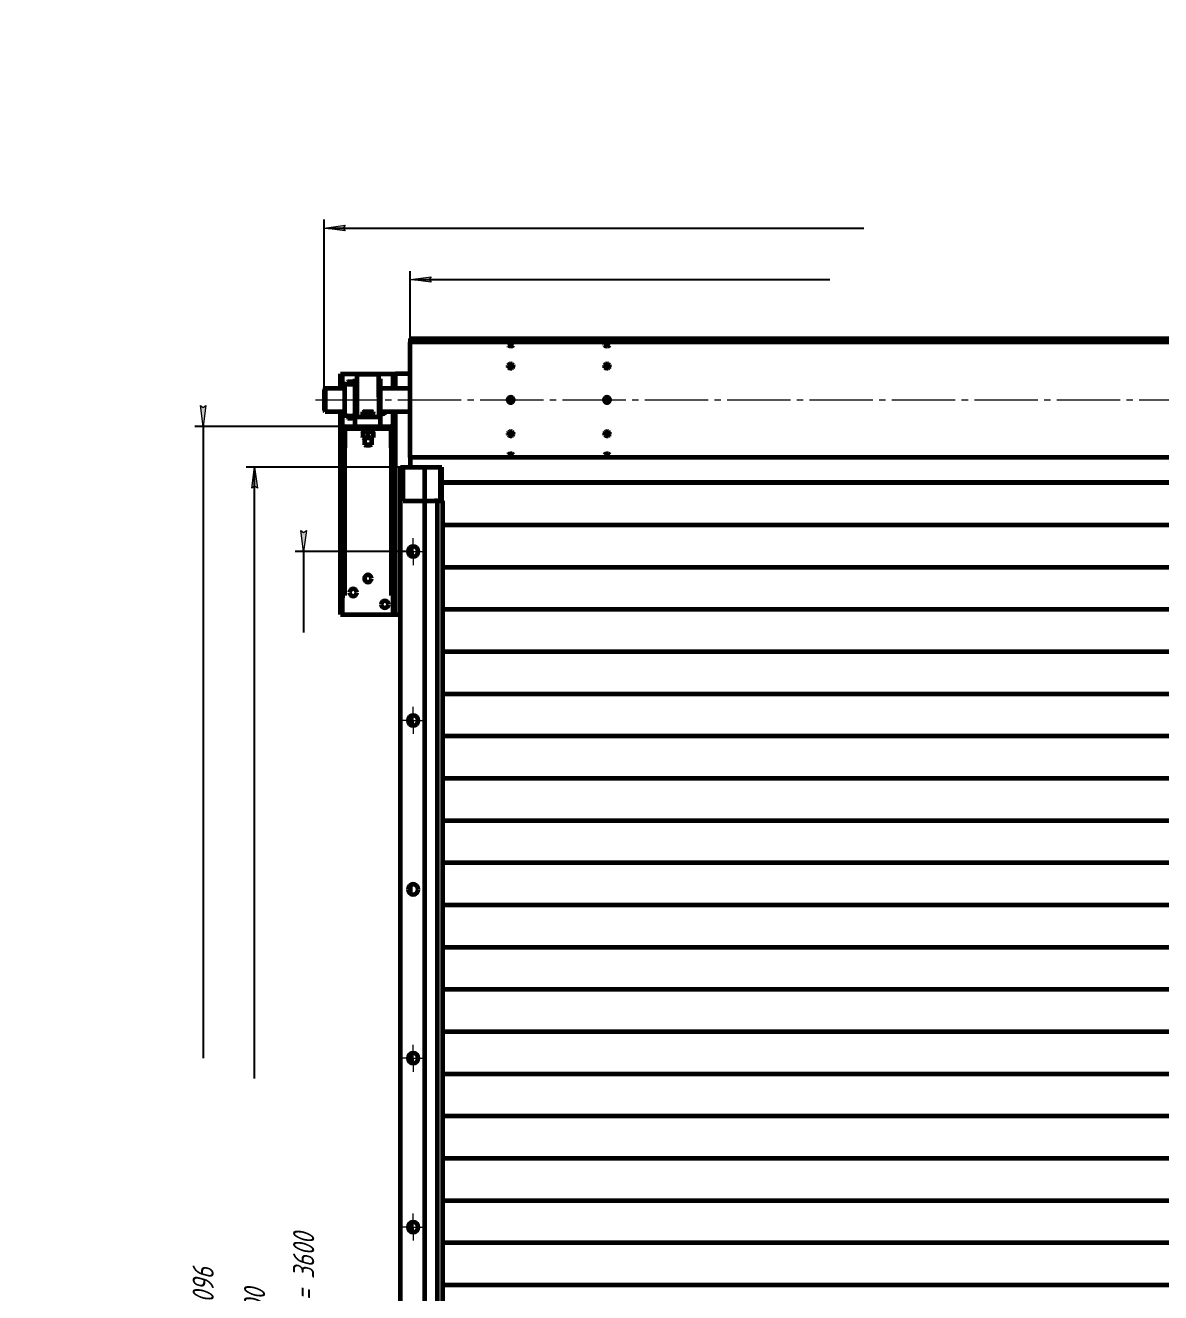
# Model space of a CAD drawing. Header units: millimetres. Extents: x 0 to 1682, y 0 to 594.
# Drawn here: x 0 to 268.9, y 293.8 to 594 of the extents above; entities that cross this region are included whole.
import ezdxf

# ---------------------------------------------------------------- set-up
doc = ezdxf.new("R2010")
doc.units = ezdxf.units.MM
for name, pattern in [('K5LT_AXLED', [19.5, 15, -1.5, 1.5, -1.5]), ('K5LT_BASIC', [0]), ('K5LT_THIN', [0])]:
    doc.linetypes.add(name, pattern=pattern)
doc.layers.add('Системный слой', color=7, linetype='Continuous')
doc.styles.add('KDIMTEXTSTYLE', font='GOST_AU.SHX', dxfattribs={"width": 0.96, "oblique": 15, "height": 5})
doc.dimstyles.new('KDIMSTYLE (0.10)', dxfattribs={"dimtxt": 5, "dimasz": 1, "dimexe": 2, "dimexo": 0, "dimgap": 1, "dimtad": 1, "dimlfac": 10, "dimtxsty": 'KDIMTEXTSTYLE', "dimsah": 1, "dimcen": 0, "dimdle": 1, "dimadec": 0, "dimazin": 0, "dimtfac": 0.667, "dimtmove": 0, "dimatfit": 3, "dimfxl": 1, "dimtvp": 1, "dimtolj": 1, "dimtzin": 0, "dimarcsym": 0})

# ---------------------------------------------------------------- blocks, each defined once
blk = doc.blocks.new('U0')
at = {"layer": 'Системный слой', "color": 5, "linetype": 'K5LT_BASIC', "lineweight": 60, "true_color": 0x0000ff}
for p, q in [((98.84, 315.7), (297.96, 315.7)), ((302.96, 315.7), (527.03, 315.7))]:
    blk.add_line(p, q, dxfattribs=at)
blk = doc.blocks.new('U2')
at = {"layer": 'Системный слой', "color": 5, "linetype": 'K5LT_BASIC', "lineweight": 60, "true_color": 0x0000ff}
for p, q in [((98.84, 375.7), (297.61, 375.7)), ((302.61, 375.7), (527.03, 375.7))]:
    blk.add_line(p, q, dxfattribs=at)
blk = doc.blocks.new('U3')
at = {"layer": 'Системный слой', "color": 5, "linetype": 'K5LT_BASIC', "lineweight": 60, "true_color": 0x0000ff}
for p, q in [((98.84, 365.7), (297.65, 365.7)), ((302.65, 365.7), (527.03, 365.7))]:
    blk.add_line(p, q, dxfattribs=at)
blk = doc.blocks.new('U4')
at = {"layer": 'Системный слой', "color": 5, "linetype": 'K5LT_BASIC', "lineweight": 60, "true_color": 0x0000ff}
for p, q in [((98.6, 485.7), (297.8, 485.7)), ((302.8, 485.7), (527.27, 485.7))]:
    blk.add_line(p, q, dxfattribs=at)
blk = doc.blocks.new('U7')
at = {"layer": 'Системный слой', "color": 5, "linetype": 'K5LT_BASIC', "lineweight": 60, "true_color": 0x0000ff}
for p, q in [((298.04, 518.94), (91.14, 518.94)), ((534.73, 518.94), (303.04, 518.94))]:
    blk.add_line(p, q, dxfattribs=at)
blk = doc.blocks.new('U8')
at = {"layer": 'Системный слой', "color": 5, "linetype": 'K5LT_BASIC', "lineweight": 60, "true_color": 0x0000ff}
for p, q in [((297.84, 491.64), (91.14, 491.64)), ((534.73, 491.64), (302.84, 491.64))]:
    blk.add_line(p, q, dxfattribs=at)
blk = doc.blocks.new('U10')
at = {"layer": 'Системный слой', "color": 5, "linetype": 'K5LT_BASIC', "lineweight": 60, "true_color": 0x0000ff}
for p, q in [((91.14, 505.29), (91.14, 518.94)), ((91.14, 491.64), (91.14, 505.29))]:
    blk.add_line(p, q, dxfattribs=at)
blk = doc.blocks.new('U11')
at = {"layer": 'Системный слой', "color": 5, "linetype": 'K5LT_BASIC', "lineweight": 60, "true_color": 0x0000ff}
for p, q in [((114.31, 518.31), (114.29, 518.27)), ((114.29, 518.27), (114.37, 518.17)), ((114.47, 518.4), (114.31, 518.31)), ((114.37, 518.17), (114.62, 518.08)), ((114.88, 518.45), (114.47, 518.4)), ((114.62, 518.08), (114.97, 518.05)), ((115.25, 518.43), (114.88, 518.45)), ((114.97, 518.05), (115.37, 518.11)), ((115.51, 518.36), (115.25, 518.43)), ((115.37, 518.11), (115.56, 518.2)), ((115.59, 518.27), (115.51, 518.36)), ((115.56, 518.2), (115.59, 518.27))]:
    blk.add_line(p, q, dxfattribs=at)
blk = doc.blocks.new('U12')
at = {"layer": 'Системный слой', "color": 5, "linetype": 'K5LT_BASIC', "lineweight": 60, "true_color": 0x0000ff}
for p, q in [((137.11, 518.31), (137.09, 518.27)), ((137.09, 518.27), (137.17, 518.17)), ((137.27, 518.4), (137.11, 518.31)), ((137.17, 518.17), (137.42, 518.08)), ((137.68, 518.45), (137.27, 518.4)), ((137.42, 518.08), (137.77, 518.05)), ((138.05, 518.43), (137.68, 518.45)), ((137.77, 518.05), (138.17, 518.11)), ((138.31, 518.36), (138.05, 518.43)), ((138.17, 518.11), (138.36, 518.2)), ((138.39, 518.27), (138.31, 518.36)), ((138.36, 518.2), (138.39, 518.27))]:
    blk.add_line(p, q, dxfattribs=at)
blk = doc.blocks.new('U17')
at = {"layer": 'Системный слой', "color": 5, "linetype": 'K5LT_BASIC', "lineweight": 60, "true_color": 0x0000ff}
for p, q in [((98.6, 485.78), (297.8, 485.78)), ((302.8, 485.78), (527.27, 485.78))]:
    blk.add_line(p, q, dxfattribs=at)
blk = doc.blocks.new('U19')
at = {"layer": 'Системный слой', "color": 5, "linetype": 'K5LT_BASIC', "lineweight": 60, "true_color": 0x0000ff}
for p, q in [((98.84, 335.7), (297.82, 335.7)), ((302.82, 335.7), (527.03, 335.7))]:
    blk.add_line(p, q, dxfattribs=at)
blk = doc.blocks.new('U20')
at = {"layer": 'Системный слой', "color": 5, "linetype": 'K5LT_BASIC', "lineweight": 60, "true_color": 0x0000ff}
for p, q in [((114.54, 513.36), (114.54, 512.89)), ((114.54, 505.8), (114.54, 504.77)), ((114.54, 497.68), (114.54, 497.21))]:
    blk.add_line(p, q, dxfattribs=at)
blk = doc.blocks.new('U27')
at = {"layer": 'Системный слой', "color": 5, "linetype": 'K5LT_BASIC', "lineweight": 60, "true_color": 0x0000ff}
for p, q in [((137.34, 513.36), (137.34, 512.89)), ((137.34, 505.8), (137.34, 504.77)), ((137.34, 497.68), (137.34, 497.21))]:
    blk.add_line(p, q, dxfattribs=at)
blk = doc.blocks.new('U32')
at = {"layer": 'Системный слой', "color": 5, "linetype": 'K5LT_BASIC', "lineweight": 60, "true_color": 0x0000ff}
for p, q in [((70.99, 508.04), (75.64, 508.04)), ((84.14, 508.04), (91.14, 508.04))]:
    blk.add_line(p, q, dxfattribs=at)
blk = doc.blocks.new('U33')
at = {"layer": 'Системный слой', "color": 5, "linetype": 'K5LT_BASIC', "lineweight": 60, "true_color": 0x0000ff}
for p, q in [((70.99, 502.54), (75.64, 502.54)), ((84.14, 502.54), (91.14, 502.54))]:
    blk.add_line(p, q, dxfattribs=at)
blk = doc.blocks.new('U38')
at = {"layer": 'Системный слой', "color": 5, "linetype": 'K5LT_BASIC', "lineweight": 60, "true_color": 0x0000ff}
for p, q in [((98.84, 355.7), (297.7, 355.7)), ((302.7, 355.7), (527.03, 355.7))]:
    blk.add_line(p, q, dxfattribs=at)
blk = doc.blocks.new('U40')
at = {"layer": 'Системный слой', "color": 5, "linetype": 'K5LT_BASIC', "lineweight": 60, "true_color": 0x0000ff}
for p, q in [((98.84, 305.7), (298.03, 305.7)), ((303.03, 305.7), (527.03, 305.7))]:
    blk.add_line(p, q, dxfattribs=at)
blk = doc.blocks.new('U47')
at = {"layer": 'Системный слой', "color": 5, "linetype": 'K5LT_BASIC', "lineweight": 60, "true_color": 0x0000ff}
for p, q in [((91.14, 519.82), (298.04, 519.82)), ((303.04, 519.82), (534.73, 519.82))]:
    blk.add_line(p, q, dxfattribs=at)
blk = doc.blocks.new('U48')
at = {"layer": 'Системный слой', "color": 5, "linetype": 'K5LT_BASIC', "lineweight": 60, "true_color": 0x0000ff}
for p, q in [((98.84, 425.7), (297.55, 425.7)), ((302.55, 425.7), (527.03, 425.7))]:
    blk.add_line(p, q, dxfattribs=at)
blk = doc.blocks.new('U53')
at = {"layer": 'Системный слой', "color": 5, "linetype": 'K5LT_BASIC', "lineweight": 60, "true_color": 0x0000ff}
for p, q in [((98.84, 465.7), (297.69, 465.7)), ((302.69, 465.7), (527.03, 465.7))]:
    blk.add_line(p, q, dxfattribs=at)
blk = doc.blocks.new('U54')
at = {"layer": 'Системный слой', "color": 5, "linetype": 'K5LT_BASIC', "lineweight": 60, "true_color": 0x0000ff}
for p, q in [((76.29, 509.04), (75.64, 509.04)), ((78.14, 509.04), (77.49, 509.04))]:
    blk.add_line(p, q, dxfattribs=at)
blk = doc.blocks.new('U55')
at = {"layer": 'Системный слой', "color": 5, "linetype": 'K5LT_BASIC', "lineweight": 60, "true_color": 0x0000ff}
for p, q in [((76.29, 501.54), (75.64, 501.54)), ((78.14, 501.54), (77.49, 501.54))]:
    blk.add_line(p, q, dxfattribs=at)
blk = doc.blocks.new('U56')
at = {"layer": 'Системный слой', "color": 5, "linetype": 'K5LT_BASIC', "lineweight": 60, "true_color": 0x0000ff}
for p, q in [((75.64, 505.29), (75.64, 509.04)), ((75.64, 501.54), (75.64, 505.29))]:
    blk.add_line(p, q, dxfattribs=at)
blk = doc.blocks.new('U57')
at = {"layer": 'Системный слой', "color": 5, "linetype": 'K5LT_BASIC', "lineweight": 60, "true_color": 0x0000ff}
for p, q in [((98.84, 455.7), (297.64, 455.7)), ((302.64, 455.7), (527.03, 455.7))]:
    blk.add_line(p, q, dxfattribs=at)
blk = doc.blocks.new('U58')
at = {"layer": 'Системный слой', "color": 5, "linetype": 'K5LT_BASIC', "lineweight": 60, "true_color": 0x0000ff}
for p, q in [((98.84, 445.7), (297.6, 445.7)), ((302.6, 445.7), (527.03, 445.7))]:
    blk.add_line(p, q, dxfattribs=at)
blk = doc.blocks.new('U69')
at = {"layer": 'Системный слой', "color": 5, "linetype": 'K5LT_BASIC', "lineweight": 60, "true_color": 0x0000ff}
for p, q in [((98.84, 475.7), (297.74, 475.7)), ((302.74, 475.7), (527.03, 475.7))]:
    blk.add_line(p, q, dxfattribs=at)
blk = doc.blocks.new('U71')
at = {"layer": 'Системный слой', "color": 5, "linetype": 'K5LT_BASIC', "lineweight": 60, "true_color": 0x0000ff}
for p, q in [((81.32, 502.38), (81.14, 502.32)), ((81.83, 502.43), (81.32, 502.38)), ((82.34, 502.32), (81.83, 502.43))]:
    blk.add_line(p, q, dxfattribs=at)
blk = doc.blocks.new('U72')
at = {"layer": 'Системный слой', "color": 5, "linetype": 'K5LT_BASIC', "lineweight": 60, "true_color": 0x0000ff}
for p, q in [((80.12, 502.38), (79.94, 502.32)), ((80.63, 502.43), (80.12, 502.38)), ((81.14, 502.32), (80.63, 502.43))]:
    blk.add_line(p, q, dxfattribs=at)
blk = doc.blocks.new('U83')
at = {"layer": 'Системный слой', "color": 5, "linetype": 'K5LT_BASIC', "lineweight": 60, "true_color": 0x0000ff}
for p, q in [((98.84, 345.7), (297.76, 345.7)), ((302.76, 345.7), (527.03, 345.7))]:
    blk.add_line(p, q, dxfattribs=at)
blk = doc.blocks.new('U84')
at = {"layer": 'Системный слой', "color": 5, "linetype": 'K5LT_BASIC', "lineweight": 60, "true_color": 0x0000ff}
for p, q in [((87.14, 508.04), (87.14, 511.47)), ((87.14, 498.17), (87.14, 502.54))]:
    blk.add_line(p, q, dxfattribs=at)
blk = doc.blocks.new('U85')
at = {"layer": 'Системный слой', "color": 5, "linetype": 'K5LT_BASIC', "lineweight": 60, "true_color": 0x0000ff}
for p, q in [((87.64, 508.04), (87.64, 511.47)), ((87.64, 454.47), (87.64, 502.54))]:
    blk.add_line(p, q, dxfattribs=at)
blk = doc.blocks.new('U86')
at = {"layer": 'Системный слой', "color": 5, "linetype": 'K5LT_BASIC', "lineweight": 60, "true_color": 0x0000ff}
for p, q in [((75.14, 459.14), (75.22, 459.02)), ((75.22, 459.02), (75.43, 458.97)), ((75.43, 458.97), (75.44, 458.97))]:
    blk.add_line(p, q, dxfattribs=at)
blk = doc.blocks.new('U87')
at = {"layer": 'Системный слой', "color": 5, "linetype": 'K5LT_BASIC', "lineweight": 60, "true_color": 0x0000ff}
for p, q in [((74.64, 508.04), (74.64, 511.47)), ((74.64, 454.47), (74.64, 502.54))]:
    blk.add_line(p, q, dxfattribs=at)
blk = doc.blocks.new('U88')
at = {"layer": 'Системный слой', "color": 5, "linetype": 'K5LT_BASIC', "lineweight": 60, "true_color": 0x0000ff}
for p, q in [((86.84, 458.97), (87.05, 459.02)), ((87.05, 459.02), (87.14, 459.14))]:
    blk.add_line(p, q, dxfattribs=at)
blk = doc.blocks.new('U89')
at = {"layer": 'Системный слой', "color": 5, "linetype": 'K5LT_BASIC', "lineweight": 60, "true_color": 0x0000ff}
for p, q in [((75.14, 508.04), (75.14, 511.47)), ((75.14, 498.17), (75.14, 502.54))]:
    blk.add_line(p, q, dxfattribs=at)
blk = doc.blocks.new('U90')
at = {"layer": 'Системный слой', "color": 5, "linetype": 'K5LT_BASIC', "lineweight": 60, "true_color": 0x0000ff}
for start, end in [(0, 180), (180, 0)]:
    blk.add_arc((81.14, 462.97), 0.85, start, end, dxfattribs=at)
blk = doc.blocks.new('U91')
at = {"layer": 'Системный слой', "color": 5, "linetype": 'K5LT_BASIC', "lineweight": 60, "true_color": 0x0000ff}
for start, end in [(0, 180), (180, 0)]:
    blk.add_arc((85.14, 456.87), 0.85, start, end, dxfattribs=at)
blk = doc.blocks.new('U92')
at = {"layer": 'Системный слой', "color": 5, "linetype": 'K5LT_BASIC', "lineweight": 60, "true_color": 0x0000ff}
for start, end in [(0, 180), (180, 0)]:
    blk.add_arc((77.64, 459.67), 0.85, start, end, dxfattribs=at)
blk = doc.blocks.new('U94')
at = {"layer": 'Системный слой', "color": 5, "linetype": 'K5LT_BASIC', "lineweight": 60, "true_color": 0x0000ff}
for p, q in [((98.84, 325.7), (297.89, 325.7)), ((302.89, 325.7), (527.03, 325.7))]:
    blk.add_line(p, q, dxfattribs=at)
blk = doc.blocks.new('U97')
at = {"layer": 'Системный слой', "color": 5, "linetype": 'K5LT_BASIC', "lineweight": 60, "true_color": 0x0000ff}
for start, end in [(0, 180), (180, 0)]:
    blk.add_arc((91.84, 389.37), 1.2, start, end, dxfattribs=at)
blk = doc.blocks.new('U98')
at = {"layer": 'Системный слой', "color": 5, "linetype": 'K5LT_BASIC', "lineweight": 60, "true_color": 0x0000ff}
for start, end in [(0, 180), (180, 0)]:
    blk.add_arc((91.84, 429.37), 1.2, start, end, dxfattribs=at)
blk = doc.blocks.new('U99')
at = {"layer": 'Системный слой', "color": 5, "linetype": 'K5LT_BASIC', "lineweight": 60, "true_color": 0x0000ff}
for start, end in [(0, 180), (180, 0)]:
    blk.add_arc((91.84, 349.37), 1.2, start, end, dxfattribs=at)
blk = doc.blocks.new('U102')
at = {"layer": 'Системный слой', "color": 5, "linetype": 'K5LT_BASIC', "lineweight": 60, "true_color": 0x0000ff}
for start, end in [(0, 180), (180, 0)]:
    blk.add_arc((91.84, 309.37), 1.2, start, end, dxfattribs=at)
blk = doc.blocks.new('U104')
at = {"layer": 'Системный слой', "color": 5, "linetype": 'K5LT_BASIC', "lineweight": 60, "true_color": 0x0000ff}
for start, end in [(0, 180), (180, 0)]:
    blk.add_arc((91.84, 469.37), 1.2, start, end, dxfattribs=at)
blk = doc.blocks.new('U106')
at = {"layer": 'Системный слой', "color": 5, "linetype": 'K5LT_BASIC', "lineweight": 60, "true_color": 0x0000ff}
for p, q in [((79.64, 498.17), (80.79, 498.17)), ((80.79, 498.17), (82.64, 498.17))]:
    blk.add_line(p, q, dxfattribs=at)
blk = doc.blocks.new('U107')
at = {"layer": 'Системный слой', "color": 5, "linetype": 'K5LT_BASIC', "lineweight": 60, "true_color": 0x0000ff}
for p, q in [((98.84, 415.7), (297.54, 415.7)), ((302.54, 415.7), (527.03, 415.7))]:
    blk.add_line(p, q, dxfattribs=at)
blk = doc.blocks.new('U108')
at = {"layer": 'Системный слой', "color": 5, "linetype": 'K5LT_BASIC', "lineweight": 60, "true_color": 0x0000ff}
for p, q in [((79.64, 501.47), (81.9, 501.47)), ((81.9, 501.47), (82.64, 501.47))]:
    blk.add_line(p, q, dxfattribs=at)
blk = doc.blocks.new('U109')
at = {"layer": 'Системный слой', "color": 5, "linetype": 'K5LT_BASIC', "lineweight": 60, "true_color": 0x0000ff}
for p, q in [((98.84, 295.7), (298.11, 295.7)), ((303.11, 295.7), (527.03, 295.7))]:
    blk.add_line(p, q, dxfattribs=at)
blk = doc.blocks.new('U110')
at = {"layer": 'Системный слой', "color": 5, "linetype": 'K5LT_BASIC', "lineweight": 60, "true_color": 0x0000ff}
for p, q in [((98.84, 435.7), (297.57, 435.7)), ((302.57, 435.7), (527.03, 435.7))]:
    blk.add_line(p, q, dxfattribs=at)
blk = doc.blocks.new('U111')
at = {"layer": 'Системный слой', "color": 5, "linetype": 'K5LT_BASIC', "lineweight": 60, "true_color": 0x0000ff}
for p, q in [((98.84, 405.7), (297.55, 405.7)), ((302.55, 405.7), (527.03, 405.7))]:
    blk.add_line(p, q, dxfattribs=at)
blk = doc.blocks.new('U112')
at = {"layer": 'Системный слой', "color": 5, "linetype": 'K5LT_BASIC', "lineweight": 60, "true_color": 0x0000ff}
for p, q in [((98.84, 385.7), (297.58, 385.7)), ((302.58, 385.7), (527.03, 385.7))]:
    blk.add_line(p, q, dxfattribs=at)
blk = doc.blocks.new('U113')
at = {"layer": 'Системный слой', "color": 5, "linetype": 'K5LT_BASIC', "lineweight": 60, "true_color": 0x0000ff}
for p, q in [((81.14, 496.51), (81.67, 496.41)), ((81.67, 496.41), (82.18, 496.46)), ((82.18, 496.46), (82.34, 496.51))]:
    blk.add_line(p, q, dxfattribs=at)
blk = doc.blocks.new('U114')
at = {"layer": 'Системный слой', "color": 5, "linetype": 'K5LT_BASIC', "lineweight": 60, "true_color": 0x0000ff}
for p, q in [((80.06, 496.34), (81.14, 496.34)), ((81.14, 496.34), (82.22, 496.34))]:
    blk.add_line(p, q, dxfattribs=at)
blk = doc.blocks.new('U115')
at = {"layer": 'Системный слой', "color": 5, "linetype": 'K5LT_BASIC', "lineweight": 60, "true_color": 0x0000ff}
for p, q in [((79.94, 496.51), (80.47, 496.41)), ((80.47, 496.41), (80.98, 496.46)), ((80.98, 496.46), (81.14, 496.51))]:
    blk.add_line(p, q, dxfattribs=at)
blk = doc.blocks.new('U116')
at = {"layer": 'Системный слой', "color": 5, "linetype": 'K5LT_BASIC', "lineweight": 60, "true_color": 0x0000ff}
for p, q in [((81.31, 497.69), (81.14, 497.64)), ((81.82, 497.74), (81.31, 497.69)), ((82.34, 497.64), (81.82, 497.74))]:
    blk.add_line(p, q, dxfattribs=at)
blk = doc.blocks.new('U117')
at = {"layer": 'Системный слой', "color": 5, "linetype": 'K5LT_BASIC', "lineweight": 60, "true_color": 0x0000ff}
for p, q in [((80.11, 497.69), (79.94, 497.64)), ((80.62, 497.74), (80.11, 497.69)), ((81.14, 497.64), (80.62, 497.74))]:
    blk.add_line(p, q, dxfattribs=at)
blk = doc.blocks.new('U119')
at = {"layer": 'Системный слой', "color": 5, "linetype": 'K5LT_BASIC', "lineweight": 60, "true_color": 0x0000ff}
for p, q in [((98.84, 395.7), (297.56, 395.7)), ((302.56, 395.7), (527.03, 395.7))]:
    blk.add_line(p, q, dxfattribs=at)
blk = doc.blocks.new('U120')
at = {"layer": 'Системный слой', "color": 5, "linetype": 'K5LT_BASIC', "lineweight": 60, "true_color": 0x0000ff}
for p, q in [((137.26, 513.31), (137.13, 513.13)), ((137.53, 513.44), (137.26, 513.31)), ((137.86, 513.46), (137.53, 513.44)), ((138.17, 513.34), (137.86, 513.46)), ((138.35, 513.13), (138.17, 513.34))]:
    blk.add_line(p, q, dxfattribs=at)
blk = doc.blocks.new('U121')
at = {"layer": 'Системный слой', "color": 5, "linetype": 'K5LT_BASIC', "lineweight": 60, "true_color": 0x0000ff}
for p, q in [((114.46, 513.31), (114.33, 513.13)), ((114.73, 513.44), (114.46, 513.31)), ((115.06, 513.46), (114.73, 513.44)), ((115.37, 513.34), (115.06, 513.46)), ((115.55, 513.13), (115.37, 513.34))]:
    blk.add_line(p, q, dxfattribs=at)
blk = doc.blocks.new('U125')
at = {"layer": 'Системный слой', "color": 5, "linetype": 'K5LT_BASIC', "lineweight": 60, "true_color": 0x0000ff}
for p, q in [((137.1, 513.4), (137.09, 513.31)), ((137.09, 513.31), (137.17, 513.06)), ((137.22, 513.62), (137.1, 513.4)), ((137.47, 513.78), (137.22, 513.62)), ((137.79, 513.82), (137.47, 513.78)), ((138.1, 513.74), (137.79, 513.82)), ((138.32, 513.55), (138.1, 513.74)), ((138.39, 513.31), (138.32, 513.55)), ((138.38, 513.21), (138.39, 513.31)), ((137.17, 513.06), (137.37, 512.87)), ((137.37, 512.87), (137.65, 512.78)), ((137.65, 512.78), (137.99, 512.81)), ((137.99, 512.81), (138.25, 512.97)), ((138.25, 512.97), (138.38, 513.21))]:
    blk.add_line(p, q, dxfattribs=at)
blk = doc.blocks.new('U126')
at = {"layer": 'Системный слой', "color": 5, "linetype": 'K5LT_BASIC', "lineweight": 60, "true_color": 0x0000ff}
for p, q in [((114.33, 497.44), (114.51, 497.23)), ((114.51, 497.23), (114.81, 497.11)), ((114.81, 497.11), (115.15, 497.12)), ((115.15, 497.12), (115.41, 497.26)), ((115.41, 497.26), (115.55, 497.44))]:
    blk.add_line(p, q, dxfattribs=at)
blk = doc.blocks.new('U127')
at = {"layer": 'Системный слой', "color": 5, "linetype": 'K5LT_BASIC', "lineweight": 60, "true_color": 0x0000ff}
for p, q in [((137.1, 497.34), (137.09, 497.26)), ((137.09, 497.26), (137.16, 497.03)), ((137.22, 497.58), (137.1, 497.34)), ((137.16, 497.03), (137.37, 496.83)), ((137.46, 497.74), (137.22, 497.58)), ((137.37, 496.83), (137.69, 496.75)), ((137.8, 497.79), (137.46, 497.74)), ((137.69, 496.75), (138.02, 496.79)), ((138.11, 497.7), (137.8, 497.79)), ((138.02, 496.79), (138.28, 496.97)), ((138.33, 497.5), (138.11, 497.7)), ((138.28, 496.97), (138.39, 497.21)), ((138.39, 497.26), (138.33, 497.5)), ((138.39, 497.21), (138.39, 497.26))]:
    blk.add_line(p, q, dxfattribs=at)
blk = doc.blocks.new('U128')
at = {"layer": 'Системный слой', "color": 5, "linetype": 'K5LT_BASIC', "lineweight": 60, "true_color": 0x0000ff}
for p, q in [((114.3, 513.4), (114.29, 513.31)), ((114.29, 513.31), (114.37, 513.06)), ((114.42, 513.62), (114.3, 513.4)), ((114.67, 513.78), (114.42, 513.62)), ((114.99, 513.82), (114.67, 513.78)), ((115.3, 513.74), (114.99, 513.82)), ((115.52, 513.55), (115.3, 513.74)), ((115.59, 513.31), (115.52, 513.55)), ((115.58, 513.21), (115.59, 513.31)), ((114.37, 513.06), (114.57, 512.87)), ((114.57, 512.87), (114.85, 512.78)), ((114.85, 512.78), (115.19, 512.81)), ((115.19, 512.81), (115.45, 512.97)), ((115.45, 512.97), (115.58, 513.21))]:
    blk.add_line(p, q, dxfattribs=at)
blk = doc.blocks.new('U129')
at = {"layer": 'Системный слой', "color": 5, "linetype": 'K5LT_BASIC', "lineweight": 60, "true_color": 0x0000ff}
for p, q in [((114.3, 497.34), (114.29, 497.26)), ((114.29, 497.26), (114.36, 497.03)), ((114.42, 497.58), (114.3, 497.34)), ((114.36, 497.03), (114.57, 496.83)), ((114.66, 497.74), (114.42, 497.58)), ((114.57, 496.83), (114.89, 496.75)), ((115, 497.79), (114.66, 497.74)), ((114.89, 496.75), (115.22, 496.79)), ((115.31, 497.7), (115, 497.79)), ((115.22, 496.79), (115.48, 496.97)), ((115.53, 497.5), (115.31, 497.7)), ((115.48, 496.97), (115.59, 497.21)), ((115.59, 497.26), (115.53, 497.5)), ((115.59, 497.21), (115.59, 497.26))]:
    blk.add_line(p, q, dxfattribs=at)
blk = doc.blocks.new('U130')
at = {"layer": 'Системный слой', "color": 5, "linetype": 'K5LT_BASIC', "lineweight": 60, "true_color": 0x0000ff}
for p, q in [((137.13, 492.38), (137.09, 492.3)), ((137.09, 492.3), (137.16, 492.22)), ((137.34, 492.47), (137.13, 492.38)), ((137.74, 492.52), (137.34, 492.47)), ((138.09, 492.48), (137.74, 492.52)), ((138.33, 492.39), (138.09, 492.48)), ((138.19, 492.17), (138.37, 492.25)), ((138.39, 492.3), (138.33, 492.39)), ((138.37, 492.25), (138.39, 492.3)), ((137.16, 492.22), (137.4, 492.14)), ((137.4, 492.14), (137.74, 492.12)), ((137.74, 492.12), (138.19, 492.17))]:
    blk.add_line(p, q, dxfattribs=at)
blk = doc.blocks.new('U131')
at = {"layer": 'Системный слой', "color": 5, "linetype": 'K5LT_BASIC', "lineweight": 60, "true_color": 0x0000ff}
for p, q in [((114.33, 492.38), (114.29, 492.3)), ((114.29, 492.3), (114.36, 492.22)), ((114.54, 492.47), (114.33, 492.38)), ((114.94, 492.52), (114.54, 492.47)), ((115.29, 492.48), (114.94, 492.52)), ((115.53, 492.39), (115.29, 492.48)), ((115.39, 492.17), (115.57, 492.25)), ((115.59, 492.3), (115.53, 492.39)), ((115.57, 492.25), (115.59, 492.3)), ((114.36, 492.22), (114.6, 492.14)), ((114.6, 492.14), (114.94, 492.12)), ((114.94, 492.12), (115.39, 492.17))]:
    blk.add_line(p, q, dxfattribs=at)
blk = doc.blocks.new('U132')
at = {"layer": 'Системный слой', "color": 5, "linetype": 'K5LT_BASIC', "lineweight": 60, "true_color": 0x0000ff}
for p, q in [((137.13, 497.44), (137.31, 497.23)), ((137.31, 497.23), (137.61, 497.11)), ((137.61, 497.11), (137.95, 497.12)), ((137.95, 497.12), (138.21, 497.26)), ((138.21, 497.26), (138.35, 497.44))]:
    blk.add_line(p, q, dxfattribs=at)
blk = doc.blocks.new('U139')
at = {"layer": 'Системный слой', "color": 5, "linetype": 'K5LT_BASIC', "lineweight": 60, "true_color": 0x0000ff}
for p, q in [((115.34, 513.36), (115.34, 512.89)), ((115.34, 505.8), (115.34, 504.77)), ((115.34, 497.68), (115.34, 497.21))]:
    blk.add_line(p, q, dxfattribs=at)
blk = doc.blocks.new('U140')
at = {"layer": 'Системный слой', "color": 5, "linetype": 'K5LT_BASIC', "lineweight": 60, "true_color": 0x0000ff}
for p, q in [((138.14, 513.36), (138.14, 512.89)), ((138.14, 505.8), (138.14, 504.77)), ((138.14, 497.68), (138.14, 497.21))]:
    blk.add_line(p, q, dxfattribs=at)
blk = doc.blocks.new('U142')
at = {"layer": 'Системный слой', "color": 5, "linetype": 'K5LT_BASIC', "lineweight": 60, "true_color": 0x0000ff}
for p, q in [((114.36, 513.18), (114.54, 513.18)), ((115.34, 513.18), (115.53, 513.18)), ((137.16, 513.18), (137.34, 513.18)), ((138.14, 513.18), (138.33, 513.18)), ((487.54, 513.18), (487.73, 513.18)), ((488.53, 513.18), (488.71, 513.18)), ((510.34, 513.18), (510.53, 513.18)), ((511.33, 513.18), (511.51, 513.18))]:
    blk.add_line(p, q, dxfattribs=at)
blk = doc.blocks.new('U143')
at = {"layer": 'Системный слой', "color": 5, "linetype": 'K5LT_BASIC', "lineweight": 60, "true_color": 0x0000ff}
for p, q in [((78.14, 505.29), (78.14, 510.29)), ((78.14, 501.17), (78.14, 505.29))]:
    blk.add_line(p, q, dxfattribs=at)
blk = doc.blocks.new('U144')
at = {"layer": 'Системный слой', "color": 5, "linetype": 'K5LT_BASIC', "lineweight": 60, "true_color": 0x0000ff}
for p, q in [((84.14, 505.29), (84.14, 510.29)), ((84.14, 501.17), (84.14, 505.29))]:
    blk.add_line(p, q, dxfattribs=at)
blk = doc.blocks.new('U145')
at = {"layer": 'Системный слой', "color": 5, "linetype": 'K5LT_BASIC', "lineweight": 60, "true_color": 0x0000ff}
for p, q in [((77.41, 509.54), (76.29, 509.54)), ((77.49, 509.54), (77.41, 509.54))]:
    blk.add_line(p, q, dxfattribs=at)
blk = doc.blocks.new('U146')
at = {"layer": 'Системный слой', "color": 30, "linetype": 'K5LT_AXLED', "lineweight": 18, "true_color": 0xff8000}
for p, q in [((68.74, 505.29), (297.94, 505.29)), ((297.94, 505.29), (302.94, 505.29)), ((302.94, 505.29), (573.13, 505.29))]:
    blk.add_line(p, q, dxfattribs=at)
blk = doc.blocks.new('U152')
at = {"layer": 'Системный слой', "color": 30, "linetype": 'K5LT_AXLED', "lineweight": 18, "true_color": 0xff8000}
for q in [(91.84, 312.57), (88.64, 309.37), (95.04, 309.37), (91.84, 306.17)]:
    blk.add_line((91.84, 309.37), q, dxfattribs=at)
blk = doc.blocks.new('U153')
at = {"layer": 'Системный слой', "color": 30, "linetype": 'K5LT_AXLED', "lineweight": 18, "true_color": 0xff8000}
for q in [(91.84, 352.57), (88.64, 349.37), (95.04, 349.37), (91.84, 346.17)]:
    blk.add_line((91.84, 349.37), q, dxfattribs=at)
blk = doc.blocks.new('U154')
at = {"layer": 'Системный слой', "color": 30, "linetype": 'K5LT_AXLED', "lineweight": 18, "true_color": 0xff8000}
for q in [(91.84, 432.57), (88.64, 429.37), (95.04, 429.37), (91.84, 426.17)]:
    blk.add_line((91.84, 429.37), q, dxfattribs=at)
blk = doc.blocks.new('U155')
at = {"layer": 'Системный слой', "color": 30, "linetype": 'K5LT_AXLED', "lineweight": 18, "true_color": 0xff8000}
for q in [(91.84, 472.57), (88.64, 469.37), (95.04, 469.37), (91.84, 466.17)]:
    blk.add_line((91.84, 469.37), q, dxfattribs=at)
blk = doc.blocks.new('KDIMARROW_01')
at = {"layer": 'Системный слой'}
blk.add_hatch(color=0, dxfattribs=at).paths.add_polyline_path([(0, 0), (-5, 0.66), (-4.5, 0), (-5, -0.66)])
at = {"layer": 'Системный слой', "color": 0, "linetype": 'K5LT_THIN', "lineweight": 18}
for p, q in [((-4.5, 0), (-5, 0.66)), ((-5, 0.66), (0, 0)), ((0, 0), (-5, -0.66)), ((-5, -0.66), (-4.5, 0)), ((0, 0), (-1, 0))]:
    blk.add_line(p, q, dxfattribs=at)

msp = doc.modelspace()

# ---------------------------------------------------------------- linework, layer by layer
at = {"layer": 'Системный слой', "color": 5, "linetype": 'K5LT_BASIC', "lineweight": 60, "true_color": 0x0000ff}
for p, q in [((91.1423, 519.8229), (91.1423, 519.5044)), ((91.1423, 519.5044), (91.1423, 519.3846)), ((91.1423, 519.3846), (91.1423, 518.8574)), ((74.6423, 511.4651), (75.1423, 511.4651)), ((75.1423, 511.4651), (75.4423, 511.4651)), ((75.4423, 511.4651), (86.8423, 511.4651)), ((78.5423, 510.2851), (78.1423, 510.2851)), ((83.7423, 511.2851), (78.5423, 511.2851)), ((78.5423, 505.9542), (78.5423, 511.2851)), ((83.7423, 505.9542), (83.7423, 511.2851)), ((84.1423, 510.2851), (83.7423, 510.2851)), ((86.8423, 511.4651), (87.1423, 511.4651)), ((87.1423, 511.4651), (87.6423, 511.4651)), ((91.1423, 511.4651), (87.6423, 511.4651)), ((70.9923, 508.0351), (70.7423, 507.7851)), ((70.7423, 507.7851), (70.7423, 502.7851)), ((70.9923, 508.0351), (70.9923, 502.5351)), ((76.387, 509.6351), (76.2923, 509.5404)), ((76.2923, 509.5404), (76.2923, 509.0351)), ((76.2923, 509.0351), (76.8923, 509.0351)), ((76.387, 509.6351), (77.3975, 509.6351)), ((76.8923, 509.0351), (77.4923, 509.0351)), ((77.3975, 509.6351), (77.4923, 509.5404)), ((77.4923, 509.5404), (77.4923, 509.0351)), ((78.5423, 501.1651), (78.5423, 505.9542)), ((83.7423, 505.9542), (83.7423, 501.1651)), ((70.9923, 502.5351), (70.7423, 502.7851)), ((76.2923, 501.5351), (76.8923, 501.5351)), ((76.2923, 501.0298), (76.2923, 501.5351)), ((76.8923, 501.5351), (77.4923, 501.5351)), ((77.4923, 501.0298), (77.4923, 501.5351)), ((79.6423, 501.1651), (79.6423, 501.4651)), ((79.9423, 502.4305), (80.0023, 502.4651)), ((79.9423, 502.3233), (79.9423, 502.4305)), ((79.9423, 501.4651), (79.9423, 502.3233)), ((82.2823, 502.4651), (80.0023, 502.4651)), ((81.1423, 501.4651), (81.1423, 502.3233)), ((82.3423, 502.4305), (82.2823, 502.4651)), ((82.3423, 502.4305), (82.3423, 502.3233)), ((82.3423, 501.4651), (82.3423, 502.3233)), ((82.6423, 501.1651), (82.6423, 501.4651)), ((75.9423, 498.9651), (86.3423, 498.9651)), ((86.3423, 498.4651), (75.9423, 498.4651)), ((76.387, 500.9351), (76.2923, 501.0298)), ((76.2923, 501.0298), (77.4923, 501.0298)), ((76.387, 500.9351), (77.3975, 500.9351)), ((77.3975, 500.9351), (77.4923, 501.0298)), ((84.1423, 501.1651), (78.1423, 501.1651)), ((78.1423, 498.9651), (78.1423, 501.1651)), ((79.6423, 498.1651), (79.6423, 498.4651)), ((82.6423, 498.1651), (82.6423, 498.4651)), ((84.1423, 498.9651), (84.1423, 501.1651)), ((75.1423, 493.9651), (75.1423, 498.1651)), ((75.6423, 498.1651), (75.6423, 493.9651)), ((80.0623, 497.8151), (79.9423, 497.7458)), ((79.9423, 497.6386), (79.9423, 497.7458)), ((79.9423, 497.6386), (79.9423, 496.5116)), ((79.9423, 496.4044), (79.9423, 496.5116)), ((79.9423, 496.4044), (80.0623, 496.3351)), ((79.9792, 498.1651), (79.9935, 497.8151)), ((79.9846, 497.9901), (79.9792, 497.8151)), ((79.9935, 497.8151), (79.9792, 497.8151)), ((79.9935, 497.8151), (82.3073, 497.8151)), ((80.3423, 496.3351), (80.3423, 494.6651)), ((81.1423, 497.6386), (81.1423, 496.5116)), ((81.9423, 496.3351), (81.9423, 494.6651)), ((82.2223, 497.8151), (82.3423, 497.7458)), ((82.3423, 496.4044), (82.2223, 496.3351)), ((82.3073, 497.8151), (82.3073, 498.1651)), ((82.3423, 497.7458), (82.3423, 497.6386)), ((82.3423, 497.6386), (82.3423, 496.5116)), ((82.3423, 496.5116), (82.3423, 496.4044)), ((86.6423, 493.9651), (86.6423, 498.1651)), ((87.1423, 498.1651), (87.1423, 493.9651)), ((75.1423, 493.9651), (75.1423, 460.1318)), ((75.1423, 493.9651), (75.6423, 493.9651)), ((75.6423, 458.9651), (75.6423, 493.9651)), ((81.9423, 494.6651), (80.3423, 494.6651)), ((80.3423, 494.6651), (80.5423, 494.4651)), ((81.7423, 494.4651), (80.5423, 494.4651)), ((81.9423, 494.6651), (81.7423, 494.4651)), ((86.6423, 493.9651), (86.6423, 458.9651)), ((86.6423, 493.9651), (87.1423, 493.9651)), ((87.1423, 460.1318), (87.1423, 493.9651)), ((88.8423, 89.3651), (88.8423, 489.3651)), ((88.8423, 489.3651), (89.4423, 489.3651)), ((89.4423, 489.3651), (94.0423, 489.3651)), ((89.4423, 481.3651), (89.4423, 489.3651)), ((91.1423, 491.6351), (91.1423, 489.3651)), ((94.0423, 489.3651), (94.6423, 489.3651)), ((94.6423, 489.3651), (94.9423, 489.3651)), ((94.6423, 481.3651), (94.6423, 489.3651)), ((94.9423, 489.3651), (95.5423, 489.3651)), ((95.5423, 489.3651), (95.811, 489.3651)), ((95.811, 489.3651), (96.3485, 489.3651)), ((96.3485, 489.3651), (96.8777, 489.3651)), ((96.8777, 489.3651), (97.4541, 489.3651)), ((97.4541, 489.3651), (97.7423, 489.3651)), ((97.7423, 489.3651), (98.0825, 489.3651)), ((98.0825, 489.3651), (98.3423, 489.3651)), ((98.3423, 481.3651), (98.3423, 489.3651)), ((98.3423, 489.3651), (98.6021, 489.3651)), ((98.6021, 481.3651), (98.6021, 489.3651)), ((89.4423, 481.3651), (94.0423, 481.3651)), ((94.6423, 481.3651), (94.0423, 481.3651)), ((94.6423, 89.3651), (94.6423, 481.3651)), ((94.9423, 481.3651), (94.6423, 481.3651)), ((94.9423, 481.3651), (95.5423, 481.3651)), ((95.5423, 481.3651), (95.811, 481.3651)), ((95.811, 481.3651), (96.3485, 481.3651)), ((96.3485, 481.3651), (96.8777, 481.3651)), ((97.4541, 481.3651), (96.8777, 481.3651)), ((97.625, 481.3651), (97.4541, 481.3651)), ((97.625, 481.3651), (97.671, 481.3651)), ((97.625, 89.3651), (97.625, 481.3651)), ((97.671, 481.3651), (97.9802, 481.3651)), ((97.9802, 481.3651), (98.0939, 481.3651)), ((98.0939, 481.3651), (98.8352, 481.3651)), ((98.8352, 89.3651), (98.8352, 481.3651)), ((91.1423, 470.3398), (91.1423, 468.3904)), ((75.1423, 454.4651), (75.1423, 460.1318)), ((87.1423, 454.4651), (87.1423, 460.1318)), ((75.4423, 458.9651), (75.6423, 458.9651)), ((86.6423, 458.9651), (86.8423, 458.9651)), ((74.6423, 454.4651), (75.1423, 454.4651)), ((75.1423, 454.4651), (75.4423, 454.4651)), ((75.4423, 454.4651), (86.8423, 454.4651)), ((86.8423, 454.4651), (87.1423, 454.4651)), ((87.1423, 454.4651), (87.6423, 454.4651)), ((87.6423, 454.4651), (88.8423, 454.4651)), ((91.1423, 430.3398), (91.1423, 428.3904)), ((91.1423, 390.3398), (91.1423, 388.3904)), ((91.1423, 350.3398), (91.1423, 348.3904)), ((91.1423, 310.3398), (91.1423, 308.3904))]:
    msp.add_line(p, q, dxfattribs=at)
at = {"layer": 'Системный слой', "color": 7, "linetype": 'K5LT_THIN', "lineweight": 18}
for p, q in [((76.3798, 509.5404), (76.3798, 509.6279)), ((76.3798, 509.5404), (76.3798, 509.0298)), ((77.4048, 509.5486), (77.4048, 509.6279)), ((77.4048, 509.5404), (77.4048, 509.5486)), ((77.4048, 509.5404), (77.4048, 509.0298)), ((76.3798, 501.0298), (76.3798, 501.5404)), ((77.4048, 501.0298), (77.4048, 501.5404)), ((76.3798, 501.0298), (76.3798, 500.9423)), ((77.4048, 501.0298), (77.4048, 500.9423)), ((80.4423, 496.3351), (80.4423, 494.6651)), ((81.8423, 496.3351), (81.8423, 494.6651)), ((80.4423, 494.6651), (80.4423, 494.5651)), ((81.8423, 494.6651), (81.8423, 494.5651))]:
    msp.add_line(p, q, dxfattribs=at)
at = {"layer": 'Системный слой', "color": 5, "linetype": 'K5LT_BASIC', "lineweight": 60, "true_color": 0x0000ff}
for centre, radius, start, end in [((114.9423, 505.2851), 0.65, 0, 180), ((114.9423, 505.2851), 0.65, 180, 0), ((137.7423, 505.2851), 0.65, 0, 180), ((137.7423, 505.2851), 0.65, 180, 0), ((84.6423, 502.8651), 0.85, 233.968121, 337.155261), ((75.9423, 498.1651), 0.8, 90, 180), ((75.9423, 498.1651), 0.3, 90, 180), ((86.3423, 498.1651), 0.8, 0, 90), ((86.3423, 498.1651), 0.3, 0, 90)]:
    msp.add_arc(centre, radius, start, end, dxfattribs=at)

# ---------------------------------------------------------------- block references
at = {"layer": 'Системный слой'}
for name in ['U47', 'U7', 'U10', 'U11', 'U12', 'U128', 'U121', 'U20', 'U139', 'U125', 'U120', 'U27', 'U140', 'U87', 'U89', 'U143', 'U144', 'U84', 'U85', 'U142', 'U32', 'U54', 'U56', 'U145', 'U146', 'U33', 'U55', 'U108', 'U72', 'U71', 'U106', 'U117', 'U115', 'U114', 'U116', 'U113', 'U129', 'U126', 'U127', 'U132', 'U131', 'U130', 'U8', 'U17', 'U4', 'U69', 'U155', 'U104', 'U53', 'U90', 'U92', 'U86', 'U91', 'U88', 'U57', 'U58', 'U110', 'U154', 'U98', 'U48', 'U107', 'U111', 'U119', 'U97', 'U112', 'U2', 'U3', 'U38', 'U153', 'U99', 'U83', 'U19', 'U94', 'U0', 'U152', 'U102', 'U40', 'U109']:
    msp.add_blockref(name, (0, 0), dxfattribs=at)

# ---------------------------------------------------------------- dimensions: what is measured, and where the dimension line sits
at = {"layer": 'Системный слой', "color": 7}
for base, p1, p2, location in [((571.12781, 545.97936), (70.74227, 507.78511), (571.12781, 507.78511), (320.93504, 545.97936)), ((534.72781, 533.80734), (91.14227, 519.82295), (534.72781, 519.82295), (312.93504, 533.80734))]:
    msp.add_linear_dim(base=base, p1=p1, p2=p2, location=location, dimstyle='KDIMSTYLE (0.10)', override={"dimexo": 0, "dimpost": '\\H5.0;\\W0.965;\\Q15;<>\\H5.0;\\W0.965;\\Q15;\\Q15;*', "dimblk1": 'KDIMARROW_01', "dimblk2": 'KDIMARROW_01', "dimse1": 0, "dimse2": 0, "dimclrt": 7, "dimtolj": 1}, dxfattribs=at).render()
for base, p1, p2, location, override in [((42.1079, 89.3651), (75.9423, 498.9651), (88.8423, 89.3651), (42.1079, 294.1651), {"dimexo": 0, "dimpost": '\\H5.0;\\W0.965;\\Q15;<>', "dimblk1": 'KDIMARROW_01', "dimblk2": 'KDIMARROW_01', "dimse1": 0, "dimse2": 0, "dimclrt": 7, "dimtolj": 1}), ((54.2818, 489.3651), (88.8423, 89.3651), (88.8423, 489.3651), (54.2818, 289.3651), {"dimexo": 0, "dimpost": '\\H5.0;\\W0.965;\\Q15;<>', "dimblk1": 'KDIMARROW_01', "dimblk2": 'KDIMARROW_01', "dimse1": 0, "dimse2": 0, "dimclrt": 7, "dimtolj": 1}), ((65.9079, 109.3651), (90.6423, 469.3651), (90.6423, 109.3651), (65.9079, 289.3651), {"dimexo": 0, "dimpost": '\\H5.0;\\W0.965;\\Q15;\\Q15;9 \\Q15;×\\Q15; 400 = \\H5.0;\\W0.965;\\Q15;<>', "dimblk1": 'KDIMARROW_01', "dimblk2": 'KDIMARROW_01', "dimse1": 0, "dimse2": 0, "dimclrt": 7, "dimtolj": 1})]:
    msp.add_linear_dim(base=base, p1=p1, p2=p2, angle=90, location=location, dimstyle='KDIMSTYLE (0.10)', override=override, dxfattribs=at).render()

doc.saveas('drawing.dxf')
